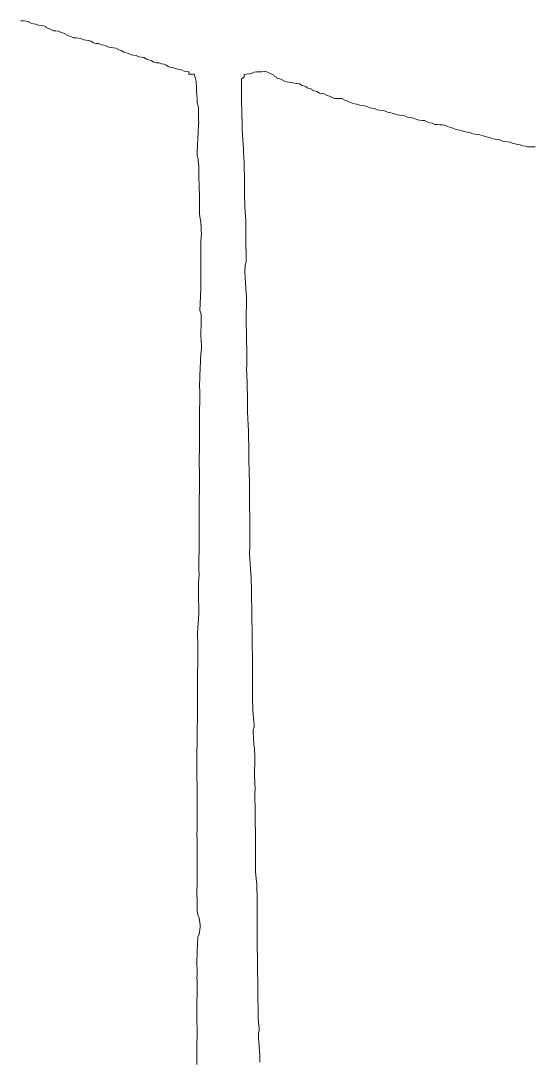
# Model space of a CAD drawing. Extents: x -16 to 11205, y -14909 to 147.
# Drawn here: x 53.51 to 58.02, y 25.16 to 34.31 of the extents above; entities that cross this region are included whole.
import ezdxf

# ---------------------------------------------------------------- set-up
doc = ezdxf.new("R2010")
doc.units = 0
doc.layers.get('0').update_dxf_attribs({"color": 1, "linetype": 'CONTINUOUS', "lineweight": 15, "true_color": 0xff0000})

msp = doc.modelspace()

# ---------------------------------------------------------------- linework, layer by layer
for p, q in [((53.5076, 34.3057), (53.5299, 34.3052)), ((53.5299, 34.3052), (53.5518, 34.3028)), ((53.5518, 34.3028), (53.5729, 34.2985)), ((53.5729, 34.2985), (53.597, 34.2852)), ((53.597, 34.2852), (53.6177, 34.2803)), ((53.6177, 34.2803), (53.6386, 34.2766)), ((53.6386, 34.2766), (53.6639, 34.2667)), ((53.6639, 34.2667), (53.6855, 34.2645)), ((53.6855, 34.2645), (53.7065, 34.261)), ((53.7065, 34.261), (53.7263, 34.2556)), ((53.7263, 34.2556), (53.7313, 34.246)), ((53.7313, 34.246), (53.7503, 34.2389)), ((53.7503, 34.2389), (53.7695, 34.232)), ((53.7695, 34.232), (53.7948, 34.2191)), ((53.7948, 34.2191), (53.8163, 34.2175)), ((53.8163, 34.2175), (53.8376, 34.2156)), ((53.8376, 34.2156), (53.8628, 34.2024)), ((53.8628, 34.2024), (53.8822, 34.1958)), ((53.8822, 34.1958), (53.9011, 34.1887)), ((53.9011, 34.1887), (53.9259, 34.1737)), ((53.9259, 34.1737), (53.9463, 34.1687)), ((53.9463, 34.1687), (53.9715, 34.1574)), ((53.9715, 34.1574), (53.9927, 34.1548)), ((53.9927, 34.1548), (54.0142, 34.1527)), ((54.0142, 34.1527), (54.0357, 34.1504)), ((54.0357, 34.1504), (54.0607, 34.1398)), ((54.0607, 34.1398), (54.0818, 34.1363)), ((54.0818, 34.1363), (54.1023, 34.1316)), ((54.1023, 34.1316), (54.1223, 34.1259)), ((54.1223, 34.1259), (54.1469, 34.1118)), ((54.1469, 34.1118), (54.1676, 34.1078)), ((54.1676, 34.1078), (54.1889, 34.1052)), ((54.1889, 34.1052), (54.2142, 34.0948)), ((54.2142, 34.0948), (54.2352, 34.0912)), ((54.2352, 34.0912), (54.2558, 34.0867)), ((54.2558, 34.0867), (54.2805, 34.0737)), ((54.2805, 34.0737), (54.3014, 34.0702)), ((54.3014, 34.0702), (54.3224, 34.0672)), ((54.3224, 34.0672), (54.3433, 34.064)), ((54.3433, 34.064), (54.3681, 34.0505)), ((54.3681, 34.0505), (54.3881, 34.0451)), ((54.3881, 34.0451), (54.4123, 34.0292)), ((54.4123, 34.0292), (54.4324, 34.0246)), ((54.4324, 34.0246), (54.4528, 34.02)), ((54.4528, 34.02), (54.4774, 34.006)), ((54.4774, 34.006), (54.4985, 34.0028)), ((54.4985, 34.0028), (54.5199, 34.0004)), ((54.5199, 34.0004), (54.5448, 33.9894)), ((54.5448, 33.9894), (54.5661, 33.9865)), ((54.5661, 33.9865), (54.5869, 33.9826)), ((54.5869, 33.9826), (54.6117, 33.9686)), ((54.6117, 33.9686), (54.6317, 33.9635)), ((54.6317, 33.9635), (54.6512, 33.9572)), ((54.6512, 33.9572), (54.6755, 33.9416)), ((54.6755, 33.9416), (54.6963, 33.9376)), ((54.6963, 33.9376), (54.7181, 33.9361)), ((54.7181, 33.9361), (54.7438, 33.9273)), ((54.7438, 33.9273), (54.7649, 33.9238)), ((54.7649, 33.9238), (54.7845, 33.9174)), ((54.7845, 33.9174), (54.8083, 33.9008)), ((54.8083, 33.9008), (54.8284, 33.8955)), ((54.8284, 33.8955), (54.8496, 33.8924)), ((54.8496, 33.8924), (54.8752, 33.8824)), ((54.8752, 33.8824), (54.8962, 33.8789)), ((54.8962, 33.8789), (54.9167, 33.8744)), ((54.9167, 33.8744), (54.9418, 33.8619)), ((54.9418, 33.8619), (54.9628, 33.859)), ((54.9628, 33.859), (54.9842, 33.8572)), ((54.9842, 33.8572), (54.9841, 33.8358)), ((55.5574, 33.8541), (55.5789, 33.8566)), ((55.5789, 33.8566), (55.6009, 33.8581)), ((55.6009, 33.8581), (55.623, 33.8589)), ((55.623, 33.8589), (55.6453, 33.8591)), ((55.6453, 33.8591), (55.6672, 33.8577)), ((55.6672, 33.8577), (55.6928, 33.8449)), ((54.9841, 33.8358), (55.0061, 33.8358)), ((55.0061, 33.8358), (55.0297, 33.8371)), ((55.0297, 33.8371), (55.0368, 33.8199)), ((55.0368, 33.8199), (55.0479, 33.7718)), ((55.0479, 33.7718), (55.0485, 33.7508)), ((55.4456, 33.6451), (55.4468, 33.7722)), ((55.4468, 33.7934), (55.4688, 33.8145)), ((55.4468, 33.7722), (55.4468, 33.7934)), ((55.4688, 33.8145), (55.4698, 33.8338)), ((55.4698, 33.8338), (55.4906, 33.8362)), ((55.4906, 33.8362), (55.5117, 33.8391)), ((55.5117, 33.8391), (55.5329, 33.8429)), ((55.5329, 33.8429), (55.5574, 33.8541)), ((55.6928, 33.8449), (55.7119, 33.8373)), ((55.7119, 33.8373), (55.7294, 33.8289)), ((55.7294, 33.8289), (55.735, 33.8177)), ((55.735, 33.8177), (55.7529, 33.8104)), ((55.7529, 33.8104), (55.7587, 33.8)), ((55.7587, 33.8), (55.7778, 33.7946)), ((55.7778, 33.7946), (55.7974, 33.7889)), ((55.7974, 33.7889), (55.8223, 33.7749)), ((55.8223, 33.7749), (55.8429, 33.7705)), ((55.8429, 33.7705), (55.8641, 33.7673)), ((55.8641, 33.7673), (55.8858, 33.7651)), ((55.8858, 33.7651), (55.9109, 33.7568)), ((55.0485, 33.7508), (55.0495, 33.7298)), ((55.0495, 33.7298), (55.0506, 33.7088)), ((55.0506, 33.7088), (55.0516, 33.6877)), ((55.0516, 33.6877), (55.0526, 33.6666)), ((55.9109, 33.7568), (55.9325, 33.7547)), ((55.9325, 33.7547), (55.9535, 33.7508)), ((55.9535, 33.7508), (55.9785, 33.737)), ((55.9785, 33.737), (55.998, 33.7307)), ((55.998, 33.7307), (56.0173, 33.7246)), ((56.0173, 33.7246), (56.023, 33.7159)), ((56.023, 33.7159), (56.0426, 33.7105)), ((56.0426, 33.7105), (56.0621, 33.7049)), ((56.0621, 33.7049), (56.0676, 33.696)), ((56.0676, 33.696), (56.0871, 33.6903)), ((56.0871, 33.6903), (56.1066, 33.6845)), ((56.1066, 33.6845), (56.1319, 33.6713)), ((55.0526, 33.6666), (55.0537, 33.6455)), ((55.0537, 33.6455), (55.0548, 33.6244)), ((55.0548, 33.6244), (55.0561, 33.6034)), ((55.0561, 33.6034), (55.0576, 33.5823)), ((55.0576, 33.5823), (55.0654, 33.56)), ((55.4463, 33.624), (55.4456, 33.6451)), ((55.4465, 33.6028), (55.4463, 33.624)), ((55.4465, 33.5816), (55.4465, 33.6028)), ((55.4467, 33.5605), (55.4465, 33.5816)), ((56.1319, 33.6713), (56.1523, 33.6672)), ((56.1523, 33.6672), (56.1726, 33.6629)), ((56.1726, 33.6629), (56.1978, 33.6494)), ((56.1978, 33.6494), (56.2171, 33.6426)), ((56.2171, 33.6426), (56.237, 33.636)), ((56.237, 33.636), (56.2622, 33.6242)), ((56.2622, 33.6242), (56.2841, 33.6236)), ((56.2841, 33.6236), (56.3062, 33.624)), ((56.3062, 33.624), (56.3279, 33.6227)), ((56.3279, 33.6227), (56.3527, 33.6096)), ((56.3527, 33.6096), (56.3721, 33.6023)), ((56.3721, 33.6023), (56.3911, 33.5949)), ((56.3911, 33.5949), (56.4161, 33.5809)), ((55.0654, 33.56), (55.067, 33.5391)), ((55.067, 33.5391), (55.0679, 33.518)), ((55.0679, 33.518), (55.0682, 33.4969)), ((55.0682, 33.4969), (55.0683, 33.4758)), ((55.447, 33.5393), (55.4467, 33.5605)), ((55.4475, 33.5182), (55.447, 33.5393)), ((55.4483, 33.497), (55.4475, 33.5182)), ((55.4492, 33.4759), (55.4483, 33.497)), ((56.4161, 33.5809), (56.4371, 33.5774)), ((56.4371, 33.5774), (56.4585, 33.5747)), ((56.4585, 33.5747), (56.4837, 33.5649)), ((56.4837, 33.5649), (56.5049, 33.562)), ((56.5049, 33.562), (56.5259, 33.5582)), ((56.5259, 33.5582), (56.5466, 33.5537)), ((56.5466, 33.5537), (56.5715, 33.5422)), ((56.5715, 33.5422), (56.5923, 33.5382)), ((56.5923, 33.5382), (56.6133, 33.5344)), ((56.6133, 33.5344), (56.6381, 33.5232)), ((56.6381, 33.5232), (56.6592, 33.5199)), ((56.6592, 33.5199), (56.6805, 33.5171)), ((56.6805, 33.5171), (56.7019, 33.5145)), ((56.7019, 33.5145), (56.7268, 33.5035)), ((56.7268, 33.5035), (56.7475, 33.4989)), ((56.7475, 33.4989), (56.768, 33.4937)), ((56.768, 33.4937), (56.7887, 33.4891)), ((55.0683, 33.4758), (55.0686, 33.4546)), ((55.0686, 33.4546), (55.0692, 33.4335)), ((55.0692, 33.4335), (55.0697, 33.4124)), ((55.0697, 33.4124), (55.0693, 33.3913)), ((55.4499, 33.4547), (55.4492, 33.4759)), ((55.4503, 33.4335), (55.4499, 33.4547)), ((55.4502, 33.3911), (55.4504, 33.4123)), ((55.4504, 33.4123), (55.4503, 33.4335)), ((56.7887, 33.4891), (56.8137, 33.4784)), ((56.8137, 33.4784), (56.8351, 33.4758)), ((56.8351, 33.4758), (56.8565, 33.4734)), ((56.8565, 33.4734), (56.8778, 33.4705)), ((56.8778, 33.4705), (56.9025, 33.4596)), ((56.9025, 33.4596), (56.9236, 33.456)), ((56.9236, 33.456), (56.9446, 33.4523)), ((56.9446, 33.4523), (56.9655, 33.4482)), ((56.9655, 33.4482), (56.99, 33.4361)), ((56.99, 33.4361), (57.0113, 33.4331)), ((57.0113, 33.4331), (57.0328, 33.431)), ((57.0328, 33.431), (57.0541, 33.4284)), ((57.0541, 33.4284), (57.0785, 33.416)), ((57.0785, 33.416), (57.0991, 33.4107)), ((57.0991, 33.4107), (57.1198, 33.4058)), ((57.1198, 33.4058), (57.1444, 33.3947)), ((55.0637, 33.3284), (55.0565, 33.1585)), ((55.0663, 33.3494), (55.0637, 33.3284)), ((55.0683, 33.3703), (55.0663, 33.3494)), ((55.0693, 33.3913), (55.0683, 33.3703)), ((55.4502, 33.3699), (55.4502, 33.3911)), ((55.4503, 33.3488), (55.4502, 33.3699)), ((55.4617, 33.1789), (55.4503, 33.3488)), ((57.1444, 33.3947), (57.166, 33.3933)), ((57.166, 33.3933), (57.1879, 33.3924)), ((57.1879, 33.3924), (57.2096, 33.3909)), ((57.2096, 33.3909), (57.231, 33.3881)), ((57.231, 33.3881), (57.2555, 33.3758)), ((57.2555, 33.3758), (57.2762, 33.3711)), ((57.2762, 33.3711), (57.2967, 33.3664)), ((57.2967, 33.3664), (57.3215, 33.3536)), ((57.3215, 33.3536), (57.342, 33.3492)), ((57.342, 33.3492), (57.3626, 33.3445)), ((57.3626, 33.3445), (57.3836, 33.3403)), ((57.3836, 33.3403), (57.4086, 33.3298)), ((57.4086, 33.3298), (57.4299, 33.3271)), ((57.4299, 33.3271), (57.4511, 33.3237)), ((57.4511, 33.3237), (57.4756, 33.3121)), ((57.4756, 33.3121), (57.4967, 33.3085)), ((57.4967, 33.3085), (57.5179, 33.3054)), ((57.5179, 33.3054), (57.5393, 33.3027)), ((57.5393, 33.3027), (57.5605, 33.2995)), ((57.5605, 33.2995), (57.5851, 33.2881)), ((57.5851, 33.2881), (57.6061, 33.2843)), ((57.6061, 33.2843), (57.6272, 33.2808)), ((57.6272, 33.2808), (57.6519, 33.2701)), ((57.6519, 33.2701), (57.6731, 33.2666)), ((57.6731, 33.2666), (57.6942, 33.2631)), ((57.6942, 33.2631), (57.7154, 33.2595)), ((57.7154, 33.2595), (57.7399, 33.2486)), ((57.7399, 33.2486), (57.7612, 33.2455)), ((57.7612, 33.2455), (57.7826, 33.2427)), ((57.7826, 33.2427), (57.8038, 33.2395)), ((57.8038, 33.2395), (57.8283, 33.228)), ((57.8283, 33.228), (57.8493, 33.2239)), ((57.8493, 33.2239), (57.8704, 33.2203)), ((57.8704, 33.2203), (57.8917, 33.2172)), ((57.8917, 33.2172), (57.9164, 33.2068)), ((55.0565, 33.1585), (55.0567, 33.1374)), ((55.0567, 33.1374), (55.0568, 33.1163)), ((55.463, 33.1578), (55.4617, 33.1789)), ((55.4643, 33.1367), (55.463, 33.1578)), ((55.4655, 33.1156), (55.4643, 33.1367)), ((57.9164, 33.2068), (57.9375, 33.2031)), ((57.9375, 33.2031), (57.9585, 33.1988)), ((57.9585, 33.1988), (57.9805, 33.1987)), ((57.9805, 33.1987), (58.0026, 33.1987)), ((58.0026, 33.1987), (58.0246, 33.1987)), ((55.0568, 33.1163), (55.0638, 33.0941)), ((55.0638, 33.0941), (55.0658, 33.0731)), ((55.0658, 33.0731), (55.0681, 33.0521)), ((55.0681, 33.0521), (55.0699, 33.0311)), ((55.4665, 33.0945), (55.4655, 33.1156)), ((55.4675, 33.0734), (55.4665, 33.0945)), ((55.4684, 33.0523), (55.4675, 33.0734)), ((55.4693, 33.0312), (55.4684, 33.0523)), ((55.0699, 33.0311), (55.0708, 33.01)), ((55.0707, 32.9677), (55.0706, 32.9465)), ((55.0706, 32.9465), (55.0709, 32.9253)), ((55.0709, 32.9889), (55.0707, 32.9677)), ((55.0708, 33.01), (55.0709, 32.9889)), ((55.47, 33.01), (55.4693, 33.0312)), ((55.4704, 32.9889), (55.47, 33.01)), ((55.4708, 32.9677), (55.4704, 32.9889)), ((55.4711, 32.9465), (55.4708, 32.9677)), ((55.4714, 32.9254), (55.4711, 32.9465)), ((55.0709, 32.9253), (55.0717, 32.9042)), ((55.0717, 32.9042), (55.0729, 32.8831)), ((55.0729, 32.8831), (55.0739, 32.8619)), ((55.0739, 32.8619), (55.0747, 32.8408)), ((55.4716, 32.9042), (55.4714, 32.9254)), ((55.4718, 32.883), (55.4716, 32.9042)), ((55.4717, 32.8407), (55.4719, 32.8618)), ((55.4719, 32.8618), (55.4718, 32.883)), ((55.0747, 32.8408), (55.0752, 32.8196)), ((55.0752, 32.8196), (55.0756, 32.7984)), ((55.0756, 32.7984), (55.0757, 32.7773)), ((55.0757, 32.7773), (55.0757, 32.7561)), ((55.4711, 32.7983), (55.4713, 32.8195)), ((55.4714, 32.7772), (55.4711, 32.7983)), ((55.4713, 32.8195), (55.4717, 32.8407)), ((55.4721, 32.756), (55.4714, 32.7772)), ((55.0757, 32.7561), (55.0758, 32.7349)), ((55.0758, 32.7349), (55.0759, 32.7137)), ((55.0759, 32.6925), (55.0758, 32.6714)), ((55.0758, 32.6714), (55.076, 32.6503)), ((55.0759, 32.7137), (55.0759, 32.6925)), ((55.4732, 32.7349), (55.4721, 32.756)), ((55.474, 32.7138), (55.4732, 32.7349)), ((55.4745, 32.6926), (55.474, 32.7138)), ((55.4749, 32.6715), (55.4745, 32.6926)), ((55.4841, 32.5442), (55.4749, 32.6715)), ((55.076, 32.6503), (55.0766, 32.6292)), ((55.0766, 32.6292), (55.0779, 32.6081)), ((55.0779, 32.6081), (55.0795, 32.5871)), ((55.0795, 32.5871), (55.0811, 32.5661)), ((55.0811, 32.5661), (55.0886, 32.5439)), ((55.0886, 32.5439), (55.0895, 32.5228)), ((55.0895, 32.5228), (55.0904, 32.5017)), ((55.0904, 32.5017), (55.0914, 32.4807)), ((55.4838, 32.5231), (55.4841, 32.5442)), ((55.4845, 32.4595), (55.4838, 32.5231)), ((55.0927, 32.4173), (55.0898, 32.354)), ((55.0914, 32.4807), (55.0924, 32.4596)), ((55.0924, 32.4596), (55.0929, 32.4385)), ((55.0929, 32.4385), (55.0927, 32.4173)), ((55.4835, 32.3536), (55.4846, 32.4173)), ((55.4847, 32.4384), (55.4845, 32.4595)), ((55.4846, 32.4173), (55.4847, 32.4384)), ((55.0892, 32.3116), (55.089, 32.2904)), ((55.0895, 32.3328), (55.0892, 32.3116)), ((55.0898, 32.354), (55.0895, 32.3328)), ((55.4839, 32.3323), (55.4835, 32.3536)), ((55.485, 32.3111), (55.4839, 32.3323)), ((55.4861, 32.29), (55.485, 32.3111)), ((55.089, 32.2904), (55.0888, 32.2692)), ((55.0888, 32.2692), (55.0888, 32.248)), ((55.0888, 32.248), (55.0889, 32.2268)), ((55.0889, 32.2268), (55.0889, 32.2056)), ((55.4859, 32.2057), (55.4864, 32.2268)), ((55.4868, 32.269), (55.4861, 32.29)), ((55.4864, 32.2268), (55.4868, 32.2479)), ((55.4868, 32.2479), (55.4868, 32.269)), ((55.0882, 32.121), (55.0878, 32.0998)), ((55.0886, 32.1422), (55.0882, 32.121)), ((55.0889, 32.1633), (55.0886, 32.1422)), ((55.0889, 32.2056), (55.0889, 32.1845)), ((55.0889, 32.1845), (55.0889, 32.1633)), ((55.4745, 32.0995), (55.4756, 32.1206)), ((55.4756, 32.1206), (55.4769, 32.1417)), ((55.4769, 32.1417), (55.4781, 32.1628)), ((55.4781, 32.1628), (55.4853, 32.1846)), ((55.4853, 32.1846), (55.4859, 32.2057)), ((55.0878, 32.0998), (55.0875, 32.0786)), ((55.0875, 32.0786), (55.0875, 32.0361)), ((55.0875, 32.0361), (55.088, 32.0149)), ((55.4879, 31.9088), (55.4745, 32.0995)), ((55.0887, 31.9517), (55.0809, 31.7613)), ((55.088, 32.0149), (55.0888, 31.9938)), ((55.0891, 31.9727), (55.0887, 31.9517)), ((55.0888, 31.9938), (55.0891, 31.9727)), ((55.4893, 31.8878), (55.4879, 31.9088)), ((55.49, 31.8667), (55.4893, 31.8878)), ((55.4899, 31.8244), (55.4902, 31.8456)), ((55.4902, 31.8456), (55.49, 31.8667)), ((55.0809, 31.7613), (55.089, 31.7394)), ((55.4871, 31.7399), (55.4879, 31.7611)), ((55.4879, 31.7611), (55.4887, 31.7822)), ((55.4887, 31.7822), (55.4893, 31.8033)), ((55.4893, 31.8033), (55.4899, 31.8244)), ((55.089, 31.7394), (55.0904, 31.7184)), ((55.0904, 31.7184), (55.091, 31.6973)), ((55.091, 31.6973), (55.0913, 31.6762)), ((55.0913, 31.6762), (55.0915, 31.6551)), ((55.4855, 31.6762), (55.4856, 31.6975)), ((55.486, 31.6549), (55.4855, 31.6762)), ((55.4856, 31.6975), (55.4862, 31.7187)), ((55.4862, 31.7187), (55.4871, 31.7399)), ((55.0896, 31.5917), (55.089, 31.5705)), ((55.089, 31.5705), (55.089, 31.5492)), ((55.0906, 31.6129), (55.0896, 31.5917)), ((55.0913, 31.634), (55.0906, 31.6129)), ((55.0915, 31.6551), (55.0913, 31.634)), ((55.4869, 31.6337), (55.486, 31.6549)), ((55.4879, 31.6125), (55.4869, 31.6337)), ((55.4886, 31.5914), (55.4879, 31.6125)), ((55.489, 31.5703), (55.4886, 31.5914)), ((55.4891, 31.5491), (55.489, 31.5703)), ((55.089, 31.5492), (55.0895, 31.5279)), ((55.0895, 31.5279), (55.0905, 31.5067)), ((55.0905, 31.5067), (55.0917, 31.4856)), ((55.0917, 31.4856), (55.0928, 31.4645)), ((55.4892, 31.5279), (55.4891, 31.5491)), ((55.4895, 31.5068), (55.4892, 31.5279)), ((55.49, 31.4856), (55.4895, 31.5068)), ((55.4906, 31.4644), (55.49, 31.4856)), ((55.0915, 31.4013), (55.0896, 31.3803)), ((55.0929, 31.4224), (55.0915, 31.4013)), ((55.0928, 31.4645), (55.0934, 31.4434)), ((55.0934, 31.4434), (55.0929, 31.4224)), ((55.4913, 31.4433), (55.4906, 31.4644)), ((55.4917, 31.4221), (55.4913, 31.4433)), ((55.4919, 31.401), (55.4917, 31.4221)), ((55.4919, 31.3798), (55.4919, 31.401)), ((55.0896, 31.3803), (55.0805, 31.1892)), ((55.4911, 31.274), (55.4915, 31.2951)), ((55.4915, 31.2951), (55.4916, 31.3163)), ((55.4916, 31.3375), (55.4917, 31.3586)), ((55.4916, 31.3163), (55.4916, 31.3375)), ((55.4917, 31.3586), (55.4919, 31.3798)), ((55.4907, 31.2528), (55.4911, 31.274)), ((55.4907, 31.2316), (55.4907, 31.2528)), ((55.4913, 31.2104), (55.4907, 31.2316)), ((55.4925, 31.1892), (55.4913, 31.2104)), ((55.0776, 31.1258), (55.0775, 31.1047)), ((55.0784, 31.1469), (55.0776, 31.1258)), ((55.0795, 31.168), (55.0784, 31.1469)), ((55.0805, 31.1892), (55.0795, 31.168)), ((55.4937, 31.1681), (55.4925, 31.1892)), ((55.4947, 31.147), (55.4937, 31.1681)), ((55.4955, 31.1258), (55.4947, 31.147)), ((55.4961, 31.1047), (55.4955, 31.1258)), ((55.0775, 31.1047), (55.0779, 31.0835)), ((55.0779, 31.0835), (55.0786, 31.0624)), ((55.0786, 31.0624), (55.0794, 31.0412)), ((55.0794, 31.0412), (55.0799, 31.02)), ((55.0799, 31.02), (55.08, 30.9988)), ((55.4965, 31.0835), (55.4961, 31.1047)), ((55.4967, 31.0623), (55.4965, 31.0835)), ((55.4968, 31.0411), (55.4967, 31.0623)), ((55.4969, 31.02), (55.4968, 31.0411)), ((55.4971, 30.9988), (55.4969, 31.02)), ((55.0785, 30.9352), (55.0778, 30.914)), ((55.0793, 30.9564), (55.0785, 30.9352)), ((55.0799, 30.9776), (55.0793, 30.9564)), ((55.08, 30.9988), (55.0799, 30.9776)), ((55.4974, 30.9776), (55.4971, 30.9988)), ((55.4978, 30.9565), (55.4974, 30.9776)), ((55.4982, 30.9353), (55.4978, 30.9565)), ((55.4988, 30.9142), (55.4982, 30.9353)), ((55.0765, 30.8506), (55.0761, 30.8294)), ((55.0769, 30.8717), (55.0765, 30.8506)), ((55.0773, 30.8929), (55.0769, 30.8717)), ((55.0778, 30.914), (55.0773, 30.8929)), ((55.4992, 30.893), (55.4988, 30.9142)), ((55.4994, 30.8718), (55.4992, 30.893)), ((55.4996, 30.8506), (55.4994, 30.8718)), ((55.4999, 30.8295), (55.4996, 30.8506)), ((55.0754, 30.7659), (55.0753, 30.7448)), ((55.0755, 30.7871), (55.0754, 30.7659)), ((55.0757, 30.8083), (55.0755, 30.7871)), ((55.0761, 30.8294), (55.0757, 30.8083)), ((55.5003, 30.8083), (55.4999, 30.8295)), ((55.508, 30.7023), (55.5003, 30.8083)), ((55.0753, 30.7448), (55.0754, 30.7236)), ((55.0754, 30.7236), (55.0756, 30.7024)), ((55.0756, 30.7024), (55.0759, 30.6812)), ((55.0759, 30.6812), (55.0761, 30.6601)), ((55.0761, 30.6601), (55.0765, 30.6389)), ((55.5081, 30.6811), (55.508, 30.7023)), ((55.5082, 30.6599), (55.5081, 30.6811)), ((55.5082, 30.6388), (55.5082, 30.6599)), ((55.0766, 30.5754), (55.0762, 30.5542)), ((55.0765, 30.6389), (55.0768, 30.6177)), ((55.0769, 30.5965), (55.0766, 30.5754)), ((55.0768, 30.6177), (55.0769, 30.5965)), ((55.5083, 30.6176), (55.5082, 30.6388)), ((55.5086, 30.5964), (55.5083, 30.6176)), ((55.509, 30.5752), (55.5086, 30.5964)), ((55.5093, 30.5541), (55.509, 30.5752)), ((55.0751, 30.4907), (55.0748, 30.4695)), ((55.0754, 30.5119), (55.0751, 30.4907)), ((55.0758, 30.533), (55.0754, 30.5119)), ((55.0762, 30.5542), (55.0758, 30.533)), ((55.5088, 30.4694), (55.5089, 30.4906)), ((55.5089, 30.4906), (55.5092, 30.5118)), ((55.5092, 30.5118), (55.5095, 30.533)), ((55.5095, 30.533), (55.5093, 30.5541)), ((55.0748, 30.4695), (55.0746, 30.4484)), ((55.0746, 30.4484), (55.0747, 30.4272)), ((55.0747, 30.4272), (55.0749, 30.406)), ((55.0749, 30.406), (55.0752, 30.3848)), ((55.0752, 30.3848), (55.0753, 30.3637)), ((55.5092, 30.4481), (55.5088, 30.4694)), ((55.5098, 30.4269), (55.5092, 30.4481)), ((55.5106, 30.4057), (55.5098, 30.4269)), ((55.5115, 30.3845), (55.5106, 30.4057)), ((55.5124, 30.3634), (55.5115, 30.3845)), ((55.0753, 30.3637), (55.0753, 30.3425)), ((55.0753, 30.3425), (55.0753, 30.3213)), ((55.0753, 30.3213), (55.0754, 30.3001)), ((55.0754, 30.3001), (55.0754, 30.279)), ((55.5133, 30.3423), (55.5124, 30.3634)), ((55.5139, 30.3212), (55.5133, 30.3423)), ((55.5143, 30.3), (55.5139, 30.3212)), ((55.5144, 30.2789), (55.5143, 30.3)), ((55.0754, 30.279), (55.0755, 30.2578)), ((55.0755, 30.2578), (55.0757, 30.2366)), ((55.0757, 30.2366), (55.0761, 30.2155)), ((55.0761, 30.2155), (55.0765, 30.1943)), ((55.5145, 30.2577), (55.5144, 30.2789)), ((55.5146, 30.2365), (55.5145, 30.2577)), ((55.5148, 30.2154), (55.5146, 30.2365)), ((55.515, 30.1942), (55.5148, 30.2154)), ((55.0738, 30.1097), (55.073, 30.0885)), ((55.0749, 30.1308), (55.0738, 30.1097)), ((55.0759, 30.1519), (55.0749, 30.1308)), ((55.0765, 30.1731), (55.0759, 30.1519)), ((55.0765, 30.1943), (55.0765, 30.1731)), ((55.5151, 30.173), (55.515, 30.1942)), ((55.5153, 30.1519), (55.5151, 30.173)), ((55.5155, 30.1307), (55.5153, 30.1519)), ((55.5159, 30.1095), (55.5155, 30.1307)), ((55.5164, 30.0884), (55.5159, 30.1095)), ((55.073, 30.0885), (55.0727, 30.0673)), ((55.0727, 30.0673), (55.0728, 30.0461)), ((55.0728, 30.0461), (55.0729, 30.0249)), ((55.0729, 30.0249), (55.0729, 30.0037)), ((55.5166, 30.0672), (55.5164, 30.0884)), ((55.5168, 30.046), (55.5166, 30.0672)), ((55.5169, 30.0248), (55.5168, 30.046)), ((55.5171, 30.0037), (55.5169, 30.0248)), ((55.0729, 30.0037), (55.0729, 29.9826)), ((55.0729, 29.9826), (55.0729, 29.9614)), ((55.0729, 29.9614), (55.0729, 29.9402)), ((55.0729, 29.9402), (55.0731, 29.9191)), ((55.5173, 29.9825), (55.5171, 30.0037)), ((55.5174, 29.9613), (55.5173, 29.9825)), ((55.5175, 29.9402), (55.5174, 29.9613)), ((55.5174, 29.919), (55.5175, 29.9402)), ((55.0731, 29.9191), (55.0732, 29.8979)), ((55.0732, 29.8556), (55.0731, 29.8344)), ((55.0731, 29.8344), (55.0731, 29.8132)), ((55.0732, 29.8979), (55.0732, 29.8767)), ((55.0732, 29.8767), (55.0732, 29.8556)), ((55.5173, 29.8978), (55.5174, 29.919)), ((55.5173, 29.8766), (55.5173, 29.8978)), ((55.5175, 29.8555), (55.5173, 29.8766)), ((55.5179, 29.8343), (55.5175, 29.8555)), ((55.5183, 29.8132), (55.5179, 29.8343)), ((55.0731, 29.8132), (55.073, 29.792)), ((55.073, 29.792), (55.0731, 29.7708)), ((55.0731, 29.7708), (55.0734, 29.7497)), ((55.0734, 29.7497), (55.074, 29.7285)), ((55.5188, 29.792), (55.5183, 29.8132)), ((55.5192, 29.7708), (55.5188, 29.792)), ((55.5196, 29.7496), (55.5192, 29.7708)), ((55.5199, 29.7284), (55.5196, 29.7496)), ((55.0741, 29.665), (55.0735, 29.6439)), ((55.074, 29.7285), (55.0743, 29.7073)), ((55.0744, 29.6862), (55.0741, 29.665)), ((55.0743, 29.7073), (55.0744, 29.6862)), ((55.5158, 29.6438), (55.5174, 29.6649)), ((55.5174, 29.6649), (55.5187, 29.686)), ((55.5187, 29.686), (55.5196, 29.7072)), ((55.5196, 29.7072), (55.5199, 29.7284)), ((55.071, 29.5593), (55.0705, 29.538)), ((55.0715, 29.5804), (55.071, 29.5593)), ((55.0722, 29.6016), (55.0715, 29.5804)), ((55.0728, 29.6228), (55.0722, 29.6016)), ((55.0735, 29.6439), (55.0728, 29.6228)), ((55.5144, 29.6226), (55.5158, 29.6438)), ((55.5315, 29.4107), (55.5144, 29.6226)), ((55.0705, 29.538), (55.0704, 29.5168)), ((55.0704, 29.5168), (55.0709, 29.4956)), ((55.0709, 29.4956), (55.0716, 29.4744)), ((55.0716, 29.4744), (55.0723, 29.4533)), ((55.0715, 29.4111), (55.0683, 29.3476)), ((55.0724, 29.4322), (55.0715, 29.4111)), ((55.0723, 29.4533), (55.0724, 29.4322)), ((55.5316, 29.3896), (55.5315, 29.4107)), ((55.5316, 29.3684), (55.5316, 29.3896)), ((55.0683, 29.3476), (55.0681, 29.3264)), ((55.0681, 29.3264), (55.0682, 29.3051)), ((55.0682, 29.3051), (55.0684, 29.2839)), ((55.0684, 29.2839), (55.0687, 29.2627)), ((55.532, 29.3472), (55.5316, 29.3684)), ((55.5325, 29.3261), (55.532, 29.3472)), ((55.5331, 29.3049), (55.5325, 29.3261)), ((55.5329, 29.2626), (55.5332, 29.2838)), ((55.5332, 29.2838), (55.5331, 29.3049)), ((55.0687, 29.2627), (55.0689, 29.2415)), ((55.0689, 29.2415), (55.069, 29.2203)), ((55.069, 29.2203), (55.0693, 29.1991)), ((55.0693, 29.1991), (55.0697, 29.178)), ((55.5324, 29.2414), (55.5329, 29.2626)), ((55.5326, 29.2201), (55.5324, 29.2414)), ((55.5337, 29.1989), (55.5326, 29.2201)), ((55.5353, 29.1778), (55.5337, 29.1989)), ((55.0704, 29.1147), (55.0694, 29.0937)), ((55.0697, 29.178), (55.0703, 29.1569)), ((55.0703, 29.1569), (55.0707, 29.1358)), ((55.0707, 29.1358), (55.0704, 29.1147)), ((55.5367, 29.1567), (55.5353, 29.1778)), ((55.5374, 29.1356), (55.5367, 29.1567)), ((55.5376, 29.1144), (55.5374, 29.1356)), ((55.5377, 29.0933), (55.5376, 29.1144)), ((55.0694, 29.0937), (55.0595, 28.9241)), ((55.5376, 29.0509), (55.5377, 29.0721)), ((55.5376, 29.0298), (55.5376, 29.0509)), ((55.5376, 29.0086), (55.5376, 29.0298)), ((55.5378, 28.9874), (55.5376, 29.0086)), ((55.5377, 29.0721), (55.5377, 29.0933)), ((55.0595, 28.9241), (55.0597, 28.9029)), ((55.5381, 28.9662), (55.5378, 28.9874)), ((55.5383, 28.9451), (55.5381, 28.9662)), ((55.5383, 28.9239), (55.5383, 28.9451)), ((55.5384, 28.9027), (55.5383, 28.9239)), ((55.0597, 28.9029), (55.0601, 28.8818)), ((55.0601, 28.8818), (55.0608, 28.8607)), ((55.0608, 28.8607), (55.0617, 28.8395)), ((55.0617, 28.8395), (55.0623, 28.8183)), ((55.5383, 28.8816), (55.5384, 28.9027)), ((55.5384, 28.8604), (55.5383, 28.8816)), ((55.5387, 28.8392), (55.5384, 28.8604)), ((55.5392, 28.8181), (55.5387, 28.8392)), ((55.0622, 28.7333), (55.0617, 28.7121)), ((55.0626, 28.7545), (55.0622, 28.7333)), ((55.0623, 28.8183), (55.0626, 28.797)), ((55.0626, 28.797), (55.0628, 28.7757)), ((55.0628, 28.7757), (55.0626, 28.7545)), ((55.5398, 28.7969), (55.5392, 28.8181)), ((55.5405, 28.7757), (55.5398, 28.7969)), ((55.5409, 28.7546), (55.5405, 28.7757)), ((55.5412, 28.7334), (55.5409, 28.7546)), ((55.5413, 28.7122), (55.5412, 28.7334)), ((55.0612, 28.6487), (55.0609, 28.6275)), ((55.0614, 28.6698), (55.0612, 28.6487)), ((55.0615, 28.691), (55.0614, 28.6698)), ((55.0617, 28.7121), (55.0615, 28.691)), ((55.5414, 28.691), (55.5413, 28.7122)), ((55.5415, 28.6699), (55.5414, 28.691)), ((55.5417, 28.6487), (55.5415, 28.6699)), ((55.5417, 28.6275), (55.5417, 28.6487)), ((55.059, 28.564), (55.0585, 28.5429)), ((55.0596, 28.5851), (55.059, 28.564)), ((55.0603, 28.6063), (55.0596, 28.5851)), ((55.0609, 28.6275), (55.0603, 28.6063)), ((55.5412, 28.5428), (55.5413, 28.564)), ((55.5413, 28.564), (55.5414, 28.5852)), ((55.5414, 28.5852), (55.5416, 28.6063)), ((55.5416, 28.6063), (55.5417, 28.6275)), ((55.0585, 28.5429), (55.0583, 28.5217)), ((55.0583, 28.5217), (55.0584, 28.5005)), ((55.0585, 28.4582), (55.0583, 28.437)), ((55.0584, 28.5005), (55.0585, 28.4794)), ((55.0585, 28.4794), (55.0585, 28.4582)), ((55.5414, 28.5217), (55.5412, 28.5428)), ((55.5418, 28.5005), (55.5414, 28.5217)), ((55.5425, 28.4794), (55.5418, 28.5005)), ((55.543, 28.4582), (55.5425, 28.4794)), ((55.5433, 28.437), (55.543, 28.4582)), ((55.0583, 28.437), (55.0582, 28.4159)), ((55.0582, 28.4159), (55.0582, 28.3947)), ((55.0582, 28.3947), (55.0584, 28.3735)), ((55.0584, 28.3735), (55.0585, 28.3524)), ((55.5426, 28.3523), (55.5428, 28.3735)), ((55.5428, 28.3735), (55.5431, 28.3946)), ((55.5431, 28.3946), (55.5433, 28.4158)), ((55.5433, 28.4158), (55.5433, 28.437)), ((55.0585, 28.3524), (55.0584, 28.3312)), ((55.0584, 28.3312), (55.0584, 28.31)), ((55.0584, 28.31), (55.0586, 28.2889)), ((55.0586, 28.2889), (55.0587, 28.2677)), ((55.5427, 28.3312), (55.5426, 28.3523)), ((55.5433, 28.31), (55.5427, 28.3312)), ((55.5441, 28.2889), (55.5433, 28.31)), ((55.545, 28.2677), (55.5441, 28.2889)), ((55.0583, 28.183), (55.0581, 28.1618)), ((55.0585, 28.2042), (55.0583, 28.183)), ((55.0587, 28.2253), (55.0585, 28.2042)), ((55.0587, 28.2677), (55.0588, 28.2465)), ((55.0588, 28.2465), (55.0587, 28.2253)), ((55.5454, 28.2466), (55.545, 28.2677)), ((55.5559, 28.1194), (55.5454, 28.2466)), ((55.0572, 28.0983), (55.0569, 28.0771)), ((55.0575, 28.1195), (55.0572, 28.0983)), ((55.0578, 28.1406), (55.0575, 28.1195)), ((55.0581, 28.1618), (55.0578, 28.1406)), ((55.548, 28.0768), (55.5557, 28.0983)), ((55.5557, 28.0983), (55.5559, 28.1194)), ((55.0555, 28.0136), (55.0553, 27.9925)), ((55.0559, 28.0348), (55.0555, 28.0136)), ((55.0564, 28.056), (55.0559, 28.0348)), ((55.0569, 28.0771), (55.0564, 28.056)), ((55.5467, 28.0557), (55.548, 28.0768)), ((55.5553, 27.9495), (55.5467, 28.0557)), ((55.0549, 27.929), (55.0546, 27.9078)), ((55.0551, 27.9501), (55.0549, 27.929)), ((55.0553, 27.9925), (55.0551, 27.9713)), ((55.0551, 27.9713), (55.0551, 27.9501)), ((55.5573, 27.9285), (55.5553, 27.9495)), ((55.5591, 27.9075), (55.5573, 27.9285)), ((55.0531, 27.8443), (55.053, 27.8231)), ((55.053, 27.8231), (55.053, 27.8019)), ((55.0536, 27.8655), (55.0531, 27.8443)), ((55.0542, 27.8866), (55.0536, 27.8655)), ((55.0546, 27.9078), (55.0542, 27.8866)), ((55.5605, 27.8864), (55.5591, 27.9075)), ((55.5612, 27.8653), (55.5605, 27.8864)), ((55.5614, 27.8441), (55.5612, 27.8653)), ((55.5613, 27.8018), (55.5614, 27.823)), ((55.5614, 27.823), (55.5614, 27.8441)), ((55.053, 27.8019), (55.0531, 27.7807)), ((55.0531, 27.7807), (55.0532, 27.7596)), ((55.0532, 27.7596), (55.0532, 27.7384)), ((55.0532, 27.7384), (55.0532, 27.7172)), ((55.5609, 27.7171), (55.5611, 27.7383)), ((55.5611, 27.7383), (55.5612, 27.7595)), ((55.5612, 27.7595), (55.5613, 27.7807)), ((55.5613, 27.7807), (55.5613, 27.8018)), ((55.0532, 27.7172), (55.0534, 27.696)), ((55.0534, 27.696), (55.0536, 27.6749)), ((55.0536, 27.6749), (55.0539, 27.6537)), ((55.0539, 27.6537), (55.0544, 27.6325)), ((55.5606, 27.6748), (55.5607, 27.696)), ((55.561, 27.6536), (55.5606, 27.6748)), ((55.5607, 27.696), (55.5609, 27.7171)), ((55.5617, 27.6324), (55.561, 27.6536)), ((55.0544, 27.6325), (55.0548, 27.6114)), ((55.0548, 27.6114), (55.0552, 27.5902)), ((55.0552, 27.5902), (55.0557, 27.569)), ((55.0557, 27.569), (55.0561, 27.5479)), ((55.0561, 27.5479), (55.0563, 27.5267)), ((55.5626, 27.6113), (55.5617, 27.6324)), ((55.5635, 27.5901), (55.5626, 27.6113)), ((55.5633, 27.5266), (55.5641, 27.5478)), ((55.5641, 27.569), (55.5635, 27.5901)), ((55.5641, 27.5478), (55.5641, 27.569)), ((55.0559, 27.4843), (55.0556, 27.4632)), ((55.0556, 27.4632), (55.0557, 27.442)), ((55.0562, 27.5055), (55.0559, 27.4843)), ((55.0563, 27.5267), (55.0562, 27.5055)), ((55.562, 27.4842), (55.5624, 27.5054)), ((55.5626, 27.4631), (55.562, 27.4842)), ((55.5624, 27.5054), (55.5633, 27.5266)), ((55.5638, 27.4419), (55.5626, 27.4631)), ((55.0557, 27.442), (55.0559, 27.4208)), ((55.0559, 27.4208), (55.0561, 27.3997)), ((55.0561, 27.3997), (55.0563, 27.3785)), ((55.0563, 27.3785), (55.0565, 27.3573)), ((55.5649, 27.4208), (55.5638, 27.4419)), ((55.5655, 27.3996), (55.5649, 27.4208)), ((55.5652, 27.3572), (55.5656, 27.3784)), ((55.5656, 27.3784), (55.5655, 27.3996)), ((55.056, 27.2938), (55.0558, 27.2726)), ((55.0558, 27.2726), (55.0558, 27.2515)), ((55.0562, 27.315), (55.056, 27.2938)), ((55.0564, 27.3361), (55.0562, 27.315)), ((55.0565, 27.3573), (55.0564, 27.3361)), ((55.5646, 27.3149), (55.5648, 27.336)), ((55.5649, 27.2937), (55.5646, 27.3149)), ((55.5648, 27.336), (55.5652, 27.3572)), ((55.5656, 27.2726), (55.5649, 27.2937)), ((55.5664, 27.2514), (55.5656, 27.2726)), ((55.0548, 27.188), (55.0545, 27.1668)), ((55.0552, 27.2091), (55.0548, 27.188)), ((55.0556, 27.2303), (55.0552, 27.2091)), ((55.0558, 27.2515), (55.0556, 27.2303)), ((55.5668, 27.2303), (55.5664, 27.2514)), ((55.5671, 27.2091), (55.5668, 27.2303)), ((55.5671, 27.1879), (55.5671, 27.2091)), ((55.5671, 27.1667), (55.5671, 27.1879)), ((55.0545, 27.1668), (55.0546, 27.1456)), ((55.0546, 27.1456), (55.0549, 27.1244)), ((55.0549, 27.1244), (55.0551, 27.1032)), ((55.0551, 27.1032), (55.0552, 27.0821)), ((55.5672, 27.1456), (55.5671, 27.1667)), ((55.5674, 27.1244), (55.5672, 27.1456)), ((55.5678, 27.1032), (55.5674, 27.1244)), ((55.5683, 27.0821), (55.5678, 27.1032)), ((55.0552, 27.0821), (55.0554, 27.0609)), ((55.0554, 26.9974), (55.0553, 26.9762)), ((55.0554, 27.0609), (55.0556, 27.0397)), ((55.0556, 27.0186), (55.0554, 26.9974)), ((55.0556, 27.0397), (55.0556, 27.0186)), ((55.5688, 27.0609), (55.5683, 27.0821)), ((55.5685, 26.9761), (55.5689, 26.9973)), ((55.5691, 27.0397), (55.5688, 27.0609)), ((55.5689, 26.9973), (55.5691, 27.0185)), ((55.5691, 27.0185), (55.5691, 27.0397)), ((55.0553, 26.9762), (55.0553, 26.9551)), ((55.0553, 26.9551), (55.0554, 26.9339)), ((55.0554, 26.9339), (55.0556, 26.9127)), ((55.0556, 26.9127), (55.0559, 26.8915)), ((55.5683, 26.955), (55.5685, 26.9761)), ((55.5685, 26.9338), (55.5683, 26.955)), ((55.5689, 26.9126), (55.5685, 26.9338)), ((55.569, 26.8915), (55.5689, 26.9126)), ((55.0559, 26.8915), (55.0563, 26.8704)), ((55.0563, 26.8704), (55.0567, 26.8492)), ((55.0568, 26.828), (55.0566, 26.8069)), ((55.0567, 26.8492), (55.0568, 26.828)), ((55.569, 26.8703), (55.569, 26.8915)), ((55.5691, 26.8492), (55.569, 26.8703)), ((55.5693, 26.828), (55.5691, 26.8492)), ((55.5779, 26.7429), (55.5693, 26.828)), ((55.0553, 26.7222), (55.0549, 26.701)), ((55.0557, 26.7434), (55.0553, 26.7222)), ((55.056, 26.7645), (55.0557, 26.7434)), ((55.0563, 26.7857), (55.056, 26.7645)), ((55.0566, 26.8069), (55.0563, 26.7857)), ((55.5791, 26.7218), (55.5779, 26.7429)), ((55.5803, 26.7007), (55.5791, 26.7218)), ((55.0546, 26.6798), (55.0544, 26.6587)), ((55.0544, 26.6587), (55.0544, 26.6375)), ((55.0544, 26.6375), (55.0546, 26.6163)), ((55.0549, 26.701), (55.0546, 26.6798)), ((55.5811, 26.6796), (55.5803, 26.7007)), ((55.5816, 26.6585), (55.5811, 26.6796)), ((55.5819, 26.6373), (55.5816, 26.6585)), ((55.582, 26.6162), (55.5819, 26.6373)), ((55.0546, 26.6163), (55.0551, 26.5951)), ((55.0551, 26.5951), (55.0557, 26.5739)), ((55.0557, 26.5739), (55.0564, 26.5528)), ((55.0564, 26.5528), (55.0567, 26.5316)), ((55.582, 26.595), (55.582, 26.6162)), ((55.5822, 26.5738), (55.582, 26.595)), ((55.5825, 26.5527), (55.5822, 26.5738)), ((55.5827, 26.5315), (55.5825, 26.5527)), ((55.0567, 26.5316), (55.0565, 26.5105)), ((55.0565, 26.5105), (55.0568, 26.4893)), ((55.0568, 26.4893), (55.0585, 26.4683)), ((55.0585, 26.4683), (55.0619, 26.4477)), ((55.0619, 26.4477), (55.0734, 26.4249)), ((55.5826, 26.4892), (55.5827, 26.5104)), ((55.5826, 26.468), (55.5826, 26.4892)), ((55.5826, 26.4468), (55.5826, 26.468)), ((55.5826, 26.4257), (55.5826, 26.4468)), ((55.5827, 26.5104), (55.5827, 26.5315)), ((55.0734, 26.4249), (55.0774, 26.4044)), ((55.0774, 26.4044), (55.08, 26.3835)), ((55.08, 26.3835), (55.0815, 26.3623)), ((55.0815, 26.3623), (55.0818, 26.341)), ((55.5826, 26.4045), (55.5826, 26.4257)), ((55.5829, 26.3833), (55.5826, 26.4045)), ((55.5834, 26.3621), (55.5829, 26.3833)), ((55.5839, 26.341), (55.5834, 26.3621)), ((55.073, 26.2785), (55.0625, 26.2556)), ((55.0773, 26.2989), (55.073, 26.2785)), ((55.0804, 26.3198), (55.0773, 26.2989)), ((55.0818, 26.341), (55.0804, 26.3198)), ((55.5829, 26.2563), (55.5833, 26.2775)), ((55.5833, 26.2775), (55.5839, 26.2986)), ((55.5842, 26.3198), (55.5839, 26.341)), ((55.5839, 26.2986), (55.5842, 26.3198)), ((55.0582, 26.1716), (55.0576, 26.1505)), ((55.0584, 26.1928), (55.0582, 26.1716)), ((55.0625, 26.2556), (55.0584, 26.1928)), ((55.5828, 26.2351), (55.5829, 26.2563)), ((55.5831, 26.2139), (55.5828, 26.2351)), ((55.5836, 26.1928), (55.5831, 26.2139)), ((55.584, 26.1716), (55.5836, 26.1928)), ((55.5843, 26.1504), (55.584, 26.1716)), ((55.055, 26.0871), (55.0546, 26.0659)), ((55.0556, 26.1082), (55.055, 26.0871)), ((55.0566, 26.1294), (55.0556, 26.1082)), ((55.0576, 26.1505), (55.0566, 26.1294)), ((55.5845, 26.1292), (55.5843, 26.1504)), ((55.5847, 26.1081), (55.5845, 26.1292)), ((55.5849, 26.0869), (55.5847, 26.1081)), ((55.5852, 26.0657), (55.5849, 26.0869)), ((55.0546, 26.0659), (55.0545, 26.0447)), ((55.0545, 26.0447), (55.0545, 26.0235)), ((55.0545, 26.0235), (55.0547, 26.0023)), ((55.0547, 26.0023), (55.055, 25.9812)), ((55.5856, 26.0446), (55.5852, 26.0657)), ((55.5859, 26.0234), (55.5856, 26.0446)), ((55.5861, 26.0022), (55.5859, 26.0234)), ((55.5864, 25.9811), (55.5861, 26.0022)), ((55.0548, 25.9176), (55.0547, 25.8965)), ((55.0547, 25.8965), (55.0548, 25.8753)), ((55.0551, 25.9388), (55.0548, 25.9176)), ((55.055, 25.9812), (55.0552, 25.96)), ((55.0552, 25.96), (55.0551, 25.9388)), ((55.5867, 25.9599), (55.5864, 25.9811)), ((55.587, 25.9387), (55.5867, 25.9599)), ((55.5874, 25.9176), (55.587, 25.9387)), ((55.5877, 25.8964), (55.5874, 25.9176)), ((55.588, 25.8752), (55.5877, 25.8964)), ((55.0548, 25.8753), (55.0551, 25.8541)), ((55.0551, 25.8541), (55.0554, 25.833)), ((55.0554, 25.833), (55.0555, 25.8118)), ((55.0555, 25.8118), (55.0554, 25.7906)), ((55.5884, 25.8541), (55.588, 25.8752)), ((55.5891, 25.8329), (55.5884, 25.8541)), ((55.5898, 25.8118), (55.5891, 25.8329)), ((55.5903, 25.7906), (55.5898, 25.8118)), ((55.055, 25.7271), (55.0546, 25.706)), ((55.0552, 25.7483), (55.055, 25.7271)), ((55.0554, 25.7695), (55.0552, 25.7483)), ((55.0554, 25.7906), (55.0554, 25.7695)), ((55.59, 25.727), (55.5902, 25.7482)), ((55.59, 25.7059), (55.59, 25.727)), ((55.5902, 25.7482), (55.5904, 25.7694)), ((55.5904, 25.7694), (55.5903, 25.7906)), ((55.0531, 25.6425), (55.0529, 25.6213)), ((55.0529, 25.6213), (55.0529, 25.6001)), ((55.0535, 25.6637), (55.0531, 25.6425)), ((55.0541, 25.6848), (55.0535, 25.6637)), ((55.0546, 25.706), (55.0541, 25.6848)), ((55.5903, 25.6847), (55.59, 25.7059)), ((55.5907, 25.6636), (55.5903, 25.6847)), ((55.5912, 25.6424), (55.5907, 25.6636)), ((55.5917, 25.6213), (55.5912, 25.6424)), ((55.5921, 25.6001), (55.5917, 25.6213)), ((55.0529, 25.6001), (55.0532, 25.5789)), ((55.0532, 25.5789), (55.0536, 25.5577)), ((55.0536, 25.5577), (55.054, 25.5365)), ((55.054, 25.5365), (55.0544, 25.5153)), ((55.5924, 25.5789), (55.5921, 25.6001)), ((55.5927, 25.5577), (55.5924, 25.5789)), ((55.593, 25.5366), (55.5927, 25.5577)), ((55.6009, 25.4518), (55.593, 25.5366)), ((55.0544, 25.5153), (55.0547, 25.4942)), ((55.0547, 25.4942), (55.055, 25.473)), ((55.055, 25.473), (55.0552, 25.4519)), ((55.0552, 25.4519), (55.0553, 25.4307)), ((55.6009, 25.4306), (55.6009, 25.4518)), ((55.0548, 25.3672), (55.0545, 25.3461)), ((55.0551, 25.3884), (55.0548, 25.3672)), ((55.0553, 25.4095), (55.0551, 25.3884)), ((55.0553, 25.4307), (55.0553, 25.4095)), ((55.5934, 25.3671), (55.5936, 25.3882)), ((55.6004, 25.3033), (55.5934, 25.3671)), ((55.5936, 25.3882), (55.594, 25.4094)), ((55.594, 25.4094), (55.6009, 25.4306)), ((55.0534, 25.2826), (55.053, 25.2614)), ((55.053, 25.2614), (55.053, 25.2402)), ((55.0538, 25.3037), (55.0534, 25.2826)), ((55.0542, 25.3249), (55.0538, 25.3037)), ((55.0545, 25.3461), (55.0542, 25.3249)), ((55.601, 25.2821), (55.6004, 25.3033)), ((55.6022, 25.2609), (55.601, 25.2821)), ((55.6038, 25.2398), (55.6022, 25.2609)), ((55.053, 25.2402), (55.0531, 25.219)), ((55.0531, 25.219), (55.0533, 25.1978)), ((55.0533, 25.1978), (55.0535, 25.1766)), ((55.0535, 25.1766), (55.0536, 25.1555)), ((55.6051, 25.2187), (55.6038, 25.2398)), ((55.6057, 25.1976), (55.6051, 25.2187)), ((55.6058, 25.1765), (55.6057, 25.1976)), ((55.6059, 25.1553), (55.6058, 25.1765)), ((55.0536, 25.1555), (55.0538, 25.1343))]:
    msp.add_line(p, q)

doc.saveas('drawing.dxf')
